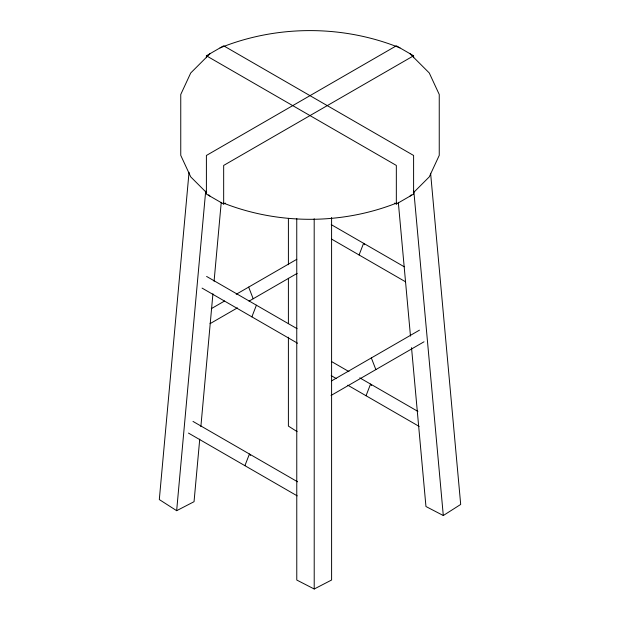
<?xml version="1.0" encoding="UTF-8"?>
<svg xmlns="http://www.w3.org/2000/svg" width="620" height="620" viewBox="0 0 620 620"><rect width="100%" height="100%" fill="white"/><g stroke="black" fill="none" stroke-linecap="round" stroke-linejoin="round"><path stroke-width="0.93" d="M288.393 337.203L288.393 426.095L297.112 431.629M288.393 323.671L288.401 278.256M288.401 264.732L288.401 218.349M189.038 172.283L159.309 499.565L176.654 510.686L194.044 501.696L199.733 439.131M176.654 510.686L205.685 191.1M200.865 426.614L212.931 293.772M214.071 281.263L221.239 202.329M251.875 316.859L256.401 305.203M244.908 465.674L249.434 454.011L250.441 455.444M359.073 254.967L363.599 243.311L364.606 244.737M366.04 395.738L370.566 384.075L371.574 385.508M210.025 53.684L190.735 72.966L180.753 94.48L180.753 155.364L190.735 176.878L206.7 192.843M409.975 196.168L411.3 194.835M413.3 192.843L429.265 176.878L439.247 155.364L439.247 94.48L429.265 72.966L409.975 53.684M411.525 347.673L425.956 506.509L443.3 515.53L460.691 504.44L430.606 173.275M206.398 57.706L206.398 55.777L223.665 45.81L413.602 155.465L413.602 194.076L396.335 204.042L394.661 203.081M413.602 57.706L413.602 55.777L223.665 165.431L223.665 204.042L225.339 203.081M211.304 308.667L224.587 301.002M236.204 294.291L296.802 259.307M210.017 323.687L237.413 307.869M249.031 301.157L297.174 273.366M331.499 380.936L419.484 330.142M331.041 395.475L424.01 341.798M296.755 218.488L296.779 580.041L314.216 589L331.607 580.01L331.591 217.496M220.038 47.903C277.109 24.831 342.891 24.831 399.962 47.903M396.351 203.151C341.512 224.696 278.488 224.696 223.649 203.151M413.602 55.777L396.335 45.81L206.398 155.465L206.398 194.076L223.665 204.042M206.398 55.777L396.335 165.431L396.335 204.042M331.227 224.618L404.271 266.794M331.685 239.157L405.558 281.805M206.6 276.442L297.073 328.685M331.553 361.553L348.983 371.62M359.778 377.851L417.88 411.393M202.074 288.106L297.53 343.216M331.181 375.612L336.156 378.487M347.781 385.198L419.167 426.413M192.991 421.422L297.577 481.81M188.465 433.086L297.205 495.868M208.7 194.835L210.025 196.168M371.341 357.934L375.867 369.597M248.659 287.099L253.185 298.762M413.827 191.107L443.3 515.53M398.319 202.306L410.479 336.118M314.193 218.751L314.216 589"/></g></svg>
